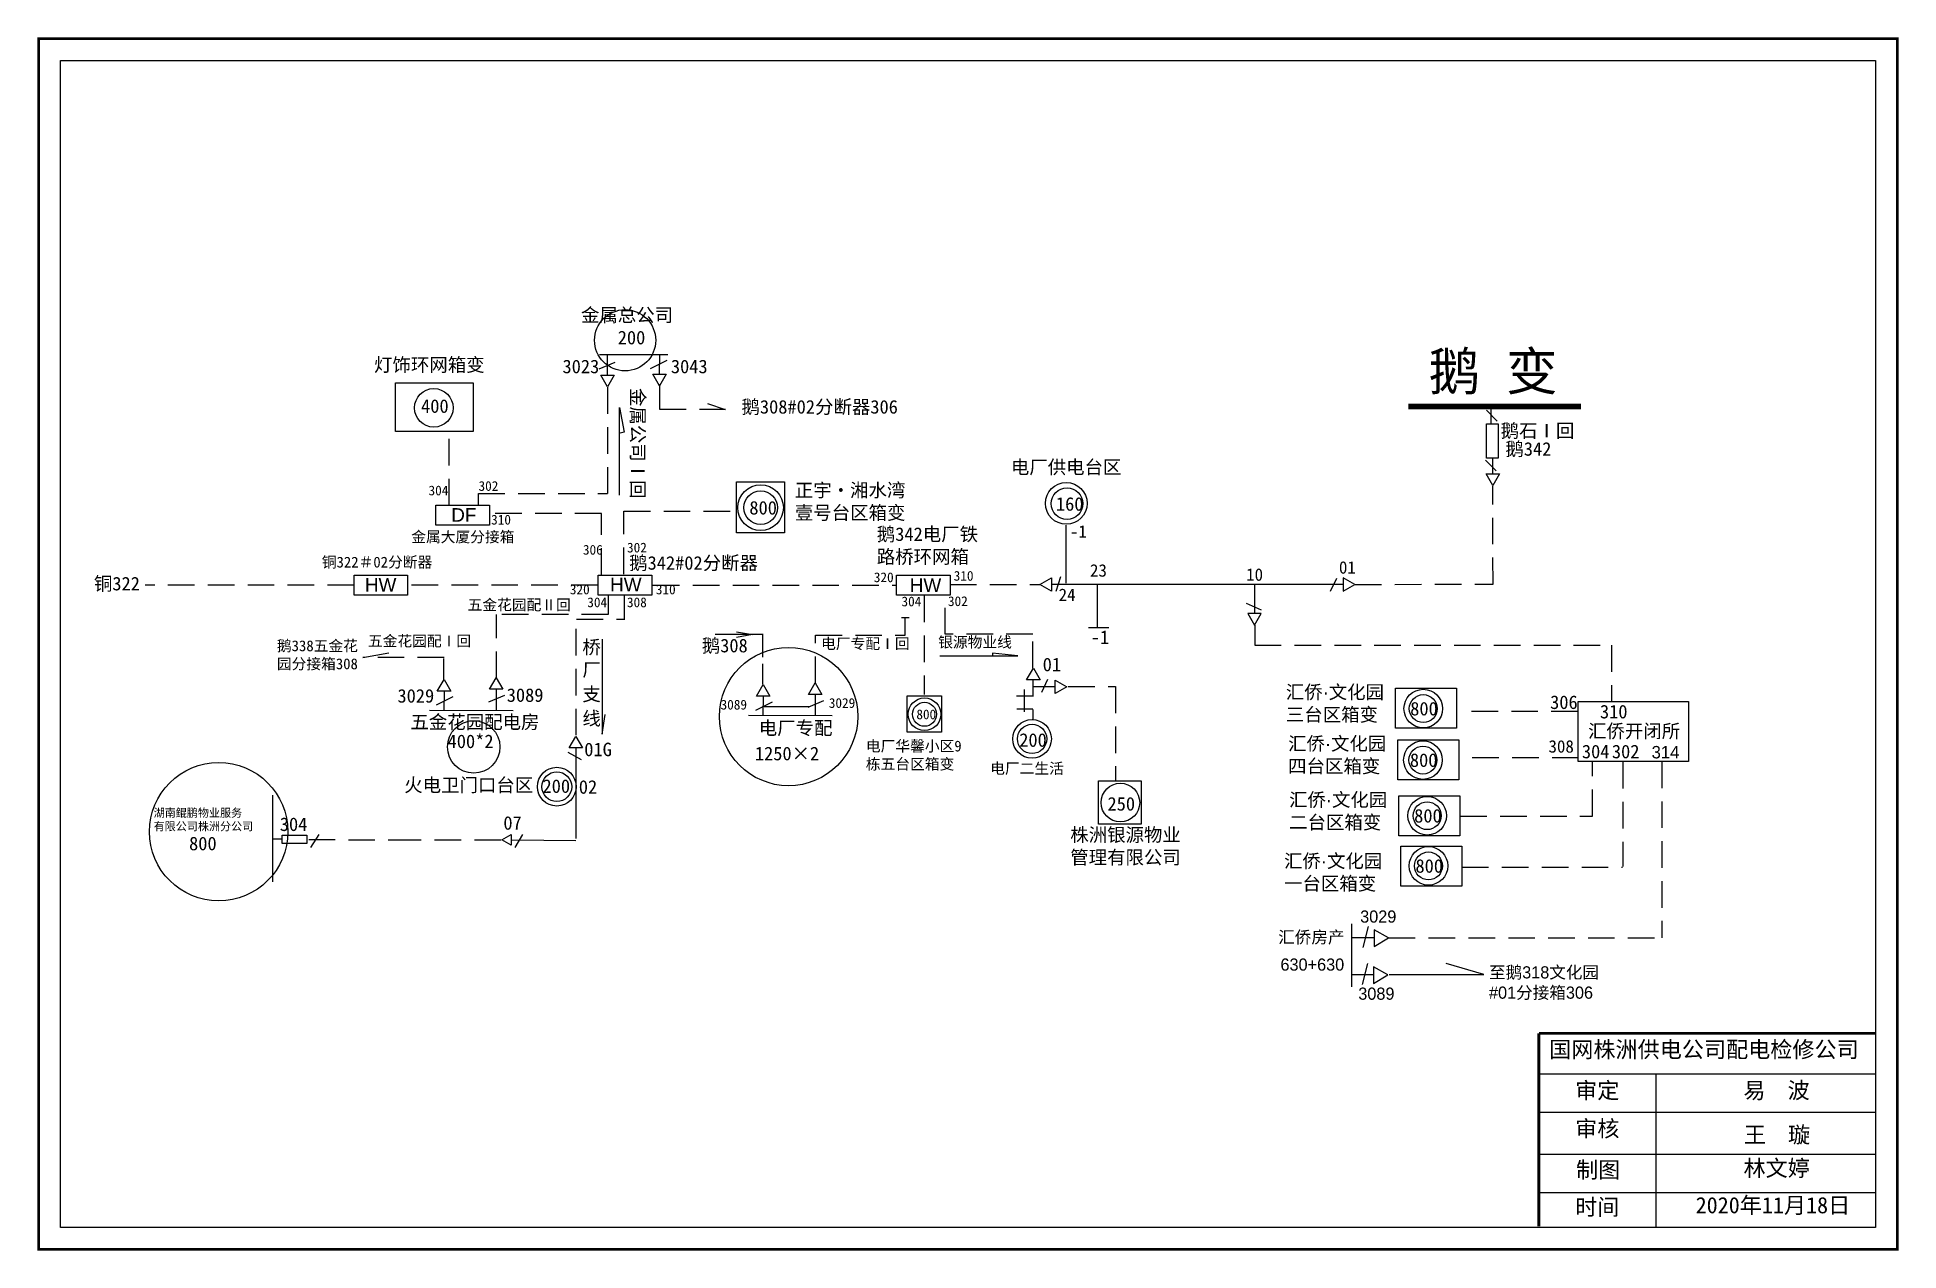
# Model space of a CAD drawing. Extents: x 456 to 800, y 0 to 225.
import ezdxf

# ---------------------------------------------------------------- set-up
doc = ezdxf.new("R2010")
doc.units = 0
doc.header["$LTSCALE"] = 0.774411
doc.linetypes.add('ACAD_ISO02W100', pattern=[15, 12, -3])
doc.linetypes.add('DASHED2', pattern=[9.525, 6.35, -3.175])
doc.layers.get('0').update_dxf_attribs({"linetype": 'CONTINUOUS'})
doc.layers.add('LAYER1', color=5, linetype='ACAD_ISO02W100')
doc.layers.add('Layer2', color=1, linetype='CONTINUOUS')
doc.styles.get("Standard").update_dxf_attribs({"font": '', "height": 2.5})
doc.styles.add('字体', font='', dxfattribs={"height": 2.5})
doc.styles.get('Standard').set_extended_font_data('SimSun')
doc.styles.get('字体').set_extended_font_data('SimSun')

# ---------------------------------------------------------------- blocks, each defined once
blk = doc.blocks.new('A$C59921BA7')
at = {"linetype": 'Continuous'}
for radius in [3.57, 2.71]:
    blk.add_circle((3.57, 3.57), radius, dxfattribs=at)
at = {"insert": (1.2, 4.61), "char_height": 2.5, "width": 4.8377, "attachment_point": 1}
blk.add_mtext('200', dxfattribs=at)

msp = doc.modelspace()

# ---------------------------------------------------------------- linework, layer by layer
for p, q in [((572.37, 165.76), (559.72, 165.76)), ((561.18, 162.02), (561.18, 165.8)), ((570.82, 162.19), (570.86, 165.66)), ((561.18, 159.87), (559.94, 162.02)), ((559.94, 162.02), (562.43, 162.02)), ((562.43, 162.02), (561.18, 159.87)), ((569.57, 162.19), (572.06, 162.19)), ((570.82, 160.04), (569.57, 162.19)), ((572.06, 162.19), (570.82, 160.04)), ((723.77, 143.77), (726.25, 143.77)), ((725.01, 141.62), (723.77, 143.77)), ((726.25, 143.77), (725.01, 141.62)), ((641.2, 123.31), (643.35, 124.55)), ((643.35, 124.55), (643.35, 122.07)), ((643.35, 122.07), (641.2, 123.31)), ((643.37, 123.36), (697.29, 123.38)), ((651.78, 123.31), (651.78, 115.33)), ((638.74, 105.67), (639.98, 107.81)), ((639.98, 107.81), (641.22, 105.66)), ((529.69, 103.6), (530.93, 105.75)), ((532.17, 103.6), (529.69, 103.6)), ((530.93, 103.6), (530.88, 100.12)), ((530.93, 105.75), (532.17, 103.6)), ((539.32, 103.92), (540.56, 106.07)), ((541.8, 103.92), (539.32, 103.92)), ((540.56, 106.07), (541.8, 103.92)), ((540.56, 103.92), (540.56, 100.14)), ((588.73, 102.64), (589.98, 104.79)), ((589.98, 104.79), (591.22, 102.64)), ((598.37, 102.96), (599.61, 105.11)), ((599.61, 105.11), (600.85, 102.96)), ((641.22, 105.66), (638.74, 105.67)), ((644.05, 103.16), (644.05, 105.64)), ((644.05, 105.64), (646.2, 104.39)), ((646.2, 104.39), (644.05, 103.16)), ((528.24, 100.07), (543.71, 100.03)), ((591.22, 102.64), (588.73, 102.64)), ((589.98, 102.64), (589.93, 99.17)), ((600.85, 102.96), (598.37, 102.96)), ((599.61, 102.96), (599.61, 99.19)), ((587.29, 99.11), (602.76, 99.08)), ((554.06, 93.07), (555.3, 95.22)), ((556.55, 93.07), (554.06, 93.07)), ((555.3, 95.22), (556.55, 93.07)), ((555.35, 93.05), (555.35, 76.34)), ((541.62, 76.07), (543.34, 77.07)), ((543.34, 75.08), (541.62, 76.07)), ((543.34, 77.07), (543.34, 75.08))]:
    msp.add_line(p, q)
at = {"color": 7, "linetype": 'Continuous'}
for p, q in [((559.63, 163.18), (562.57, 164.41)), ((569.16, 163.27), (572.25, 164.81)), ((682.2, 118.58), (679.43, 119.79)), ((532.58, 102.52), (529.49, 100.97)), ((542.11, 102.77), (539.17, 101.53)), ((591.63, 101.56), (588.54, 100.02)), ((601.16, 101.81), (598.22, 100.58)), ((556.35, 90.87), (553.92, 92.21)), ((499.2, 84.36), (499.2, 68.28)), ((555.3, 75.88), (543.46, 76.03)), ((545.43, 77.08), (544.06, 74.69))]:
    msp.add_line(p, q, dxfattribs=at)
at = {"linetype": 'DASHED2'}
for p, q in [((561.23, 140.12), (561.23, 159.87)), ((531.9, 137.94), (531.9, 151.59)), ((725.04, 123.37), (725.01, 141.57)), ((537.28, 137.99), (537.28, 140.12)), ((537.29, 140.12), (561.21, 140.12)), ((560.08, 136.47), (539.36, 136.47)), ((560.08, 125.1), (560.08, 136.47)), ((564.21, 125.23), (564.21, 136.89)), ((564.21, 136.89), (584.82, 136.89)), ((514.27, 123.21), (475.64, 123.21)), ((559.36, 123.21), (524.33, 123.21)), ((561.31, 121.31), (561.31, 117.75)), ((564.35, 116.92), (564.35, 121.2)), ((569.59, 123.21), (614.6, 123.21)), ((619.79, 121.23), (619.79, 102.95)), ((623.66, 114.09), (623.66, 121.29)), ((699.52, 123.31), (725.04, 123.37)), ((540.62, 106.01), (540.62, 117.75)), ((561.31, 117.75), (540.66, 117.75)), ((555.38, 95.42), (555.38, 116.86)), ((555.44, 116.87), (564.37, 116.87)), ((599.67, 105.06), (599.67, 113.91)), ((599.67, 113.91), (616.28, 113.91)), ((639.9, 114.09), (623.66, 114.09)), ((639.9, 107.82), (639.9, 114.09)), ((680.95, 115.8), (680.95, 112.07)), ((515.88, 109.81), (521.56, 110.85)), ((680.95, 112.07), (746.97, 112.07)), ((746.97, 112.07), (746.97, 101.67)), ((530.95, 109.81), (515.88, 109.81)), ((646.43, 104.43), (655.2, 104.43)), ((655.2, 104.43), (655.2, 86.9)), ((740.73, 99.83), (718.69, 99.83)), ((740.88, 91.22), (718.83, 91.22)), ((743.46, 80.46), (743.46, 90.42)), ((749.07, 90.48), (749.07, 71.14)), ((756.3, 90.57), (756.3, 57.93)), ((719.01, 80.46), (743.46, 80.46)), ((719.32, 71.05), (749.02, 71.05)), ((705.75, 57.93), (756.3, 57.93))]:
    msp.add_line(p, q, dxfattribs=at)
at = {"color": 7, "linetype": 'DASHED2'}
for p, q in [((570.83, 160.32), (570.83, 155.72)), ((570.83, 155.72), (583.02, 155.72)), ((500.97, 76.23), (499.27, 76.23)), ((525.53, 76.04), (505.91, 76.05)), ((507.79, 77.08), (506.25, 74.69)), ((541.46, 76.04), (525.53, 76.04))]:
    msp.add_line(p, q, dxfattribs=at)
at = {"linetype": 'Continuous'}
for p, q in [((563.38, 139.86), (563.38, 156.03)), ((563.38, 156.03), (564.25, 151.51)), ((725.83, 153.55), (723.85, 155.53)), ((564.25, 151.51), (563.55, 151.33)), ((725.61, 144.32), (723.63, 146.29)), ((725.01, 143.77), (725.01, 146.59)), ((646.06, 123.54), (646.06, 134.27)), ((645, 124.74), (644.12, 122.02)), ((696.07, 124.42), (694.88, 122.04)), ((680.93, 123.33), (680.93, 117.98)), ((589.95, 109.85), (589.95, 113.94)), ((650.2, 115.33), (653.97, 115.33)), ((560.22, 113.18), (560.22, 95.63)), ((637.14, 110.1), (632.44, 110.62)), ((632.44, 110.62), (632.44, 110.1)), ((530.9, 105.81), (530.9, 109.59)), ((589.95, 104.85), (589.95, 108.64)), ((622.7, 110.1), (637.14, 110.1)), ((638.37, 99.73), (638.37, 103.91)), ((639.86, 105.62), (639.86, 103.21)), ((639.86, 104.41), (644.09, 104.41)), ((641.57, 103.41), (642.68, 105.82)), ((590.15, 100.75), (598.56, 100.75)), ((639.88, 102.67), (636.86, 102.67)), ((639.88, 100.27), (636.92, 100.27)), ((639.86, 103.31), (639.86, 102.6)), ((639.86, 100.21), (639.86, 98.38)), ((560.22, 95.63), (560.75, 99.28)), ((705.73, 57.94), (703.06, 59.41)), ((703.06, 56.36), (705.73, 57.94)), ((705.59, 51.1), (702.93, 52.57)), ((723.34, 51.17), (716.37, 53.21)), ((702.93, 49.52), (705.59, 51.1)), ((705.82, 51.17), (723.34, 51.17)), ((733.55, 32.79), (795.92, 32.79)), ((755.2, 32.78), (755.2, 4.45)), ((733.55, 25.69), (795.92, 25.69)), ((733.55, 17.93), (795.92, 17.93)), ((733.55, 10.83), (795.92, 10.83))]:
    msp.add_line(p, q, dxfattribs=at)
at = {"color": 0, "linetype": 'Continuous'}
for p, q in [((583.03, 155.62), (579.74, 156.71)), ((589.97, 114.03), (581.12, 114.03)), ((585.07, 114.54), (588, 114.03)), ((588, 114.03), (585.07, 113.51)), ((698.87, 60.56), (698.87, 48.87)), ((701.03, 56.16), (702, 60.05)), ((703.05, 59.4), (703.06, 56.36)), ((703.1, 57.96), (699, 57.96)), ((700.89, 49.33), (701.86, 53.22)), ((702.92, 52.56), (702.93, 49.52)), ((702.96, 51.12), (698.86, 51.12))]:
    msp.add_line(p, q, dxfattribs=at)
at = {"linetype": 'ACAD_ISO02W100'}
msp.add_line((724.69, 153.05), (724.69, 156.14), dxfattribs=at)
at = {"color": 1, "linetype": 'Continuous'}
msp.add_line((615.56, 117.23), (617, 117.23), dxfattribs=at)
at = {"linetype": 'DASHED2', "ltscale": 0.7}
msp.add_line((616.28, 113.91), (616.28, 117.18), dxfattribs=at)
at = {"linetype": 'Continuous', "const_width": 0.5}
msp.add_lwpolyline([(455.9, 224.28), (799.88, 224.28), (799.88, 0.32), (455.9, 0.32)], close=True, dxfattribs=at)
at = {"linetype": 'Continuous'}
for points in [[(459.95, 220.24), (795.83, 220.24), (795.83, 4.36), (459.95, 4.36)], [(521.93, 151.62), (521.93, 160.61), (536.31, 160.61), (536.31, 151.62)], [(529.42, 138), (539.34, 138), (539.34, 134.29), (529.42, 134.29)], [(514.27, 125.04), (524.19, 125.04), (524.19, 121.34), (514.27, 121.34)], [(559.44, 125.04), (569.36, 125.04), (569.36, 121.34), (559.44, 121.34)], [(614.67, 125.04), (624.6, 125.04), (624.6, 121.34), (614.67, 121.34)], [(740.82, 101.68), (761.2, 101.68), (761.2, 90.54), (740.82, 90.54)]]:
    msp.add_lwpolyline(points, close=True, dxfattribs=at)
for points, const_width in [([(709.38, 156.23), (741.34, 156.23)], 1), ([(733.52, 40.29), (733.52, 4.57)], 0.5), ([(733.55, 40.29), (795.92, 40.29)], 0.5)]:
    msp.add_lwpolyline(points, dxfattribs=dict(at, const_width=const_width))
at = {"linetype": 'ACAD_ISO02W100'}
msp.add_lwpolyline([(726.02, 146.65), (723.81, 146.65), (723.81, 153.05), (726.02, 153.05)], close=True, dxfattribs=at)
at = {"color": 0, "linetype": 'Continuous'}
for points in [[(585.06, 142.27), (593.95, 142.27), (593.95, 132.89), (585.06, 132.89)], [(616.65, 102.7), (623.01, 102.7), (623.01, 95.99), (616.65, 95.99)], [(652.01, 86.98), (659.92, 86.98), (659.92, 78.96), (652.01, 78.96)]]:
    msp.add_lwpolyline(points, close=True, dxfattribs=at)
for points in [[(699.48, 123.31), (697.33, 124.55), (697.33, 122.07)], [(680.93, 115.8), (682.17, 117.95), (679.69, 117.95)], [(707, 104.11), (718.29, 104.11), (718.29, 96.72), (707, 96.72)], [(707.42, 94.58), (718.71, 94.58), (718.71, 87.19), (707.42, 87.19)], [(707.6, 84.19), (718.89, 84.19), (718.89, 76.8), (707.6, 76.8)], [(707.99, 74.9), (719.28, 74.9), (719.28, 67.51), (707.99, 67.51)]]:
    msp.add_lwpolyline(points, close=True)
at = {"color": 7, "linetype": 'DASHED2'}
msp.add_lwpolyline([(500.97, 76.91), (505.57, 76.91), (505.57, 75.37), (500.97, 75.37)], close=True, dxfattribs=at)
at = {"color": 1, "linetype": 'Continuous'}
for centre, radius in [((564.44, 168.48), 5.66), ((594.69, 98.88), 12.8), ((536.42, 93.26), 4.85), ((489.23, 77.58), 12.8)]:
    msp.add_circle(centre, radius, dxfattribs=at)
at = {"linetype": 'Continuous'}
for centre, radius in [((529.04, 155.98), 3.57), ((646.07, 138.31), 3.86), ((646.21, 138.26), 2.92), ((712.13, 100.35), 3.57), ((712.13, 100.35), 2.58), ((712.07, 90.83), 3.57), ((712.07, 90.83), 2.58), ((551.8, 85.91), 3.58), ((551.8, 85.91), 2.75), ((712.86, 80.54), 3.57), ((712.86, 80.54), 2.58), ((713.1, 71.26), 3.57), ((713.1, 71.26), 2.58)]:
    msp.add_circle(centre, radius, dxfattribs=at)
at = {"color": 0, "linetype": 'Continuous'}
for centre, radius in [((589.52, 137.52), 4.22), ((589.52, 137.52), 3.1), ((619.84, 99.3), 3.02), ((619.84, 99.3), 2.22), ((656.09, 82.97), 3.57)]:
    msp.add_circle(centre, radius, dxfattribs=at)
at = {"layer": 'LAYER1', "color": 7, "linetype": 'DASHED2'}
msp.add_line((624.55, 123.31), (641.21, 123.3), dxfattribs=at)

# ---------------------------------------------------------------- block references
at = {"linetype": 'Continuous'}
msp.add_blockref('A$C59921BA7', (636.17, 91.18), dxfattribs=at)

# ---------------------------------------------------------------- texts
at = {"linetype": 'Continuous', "style": '字体'}
for s, p in [('桥', (556.53, 110.47)), ('厂', (556.53, 106.31)), ('3029', (522.31, 101.46)), ('3089', (542.53, 101.6)), ('支', (556.53, 101.77)), ('线', (556.53, 97.28)), ('01G', (556.88, 91.55)), ('200', (549.15, 84.76)), ('02', (555.87, 84.61))]:
    msp.add_text(s, height=2.5, dxfattribs=at).set_placement(p)
at = {"attachment_point": 1, "style": '字体'}
for s, insert, char_height, width in [('金属总公司\\P    200', (556.27, 174.4), 2.5, 23.0622), ('灯饰环网箱变', (517.98, 165.2), 2.5, 25.758), ('3023', (552.85, 164.89), 2.5, 25.758), ('3043', (572.91, 164.89), 2.5, 25.758), ('400', (526.68, 157.56), 2.5, 25.758), ('鹅308#02分断器306', (585.97, 157.42), 2.5, 38.0417), ('电厂供电台区', (635.82, 146.27), 2.5, 24.4279), ('正宇·湘水湾\\P壹号台区箱变', (595.85, 142), 2.5, 31.75), ('金属大厦分接箱', (524.86, 133.13), 2, 20.7868), ('鹅342电厂铁路桥环网箱', (611.01, 133.87), 2.5, 19.3528), ('铜322＃02分断器', (508.31, 128.45), 2, 23.7565), ('鹅342#02分断器', (565.18, 128.55), 2.5, 31.4536), ('五金花园配Ⅱ回', (535.3, 120.55), 2, 20.7868), ('五金花园配Ⅰ回', (516.85, 113.87), 2, 20.7868), ('电厂专配Ⅰ回', (600.71, 113.38), 2, 23.0622), ('{\\fSimSun|b0|i0|c134|p2;鹅}338{\\fSimSun|b0|i0|c134|p2;五金花}\\P{\\fSimSun|b0|i0|c134|p2;园分接箱}308', (500, 112.97), 2, 20.7868), ('鹅308', (578.62, 113.26), 2.5, 25.758), ('{\\f\uffbfﾬￌﾣﾤ_GB2312|b0|i0|c134|p49;汇侨·文化园\\P三台区箱变}', (686.71, 104.66), 2.5, 30.8523), ('五金花园配电房', (524.71, 99.13), 2.5, 25.911), ('电厂专配', (589.17, 98.02), 2.5, 23.0622), ('电厂华馨小区9栋五台区箱变', (608.99, 94.43), 2, 19.6377), ('{\\f\uffbfﾬￌﾣﾤ_GB2312|b0|i0|c134|p49;汇侨·文化园\\P四台区箱变}', (687.13, 95.13), 2.5, 30.8523), ('电厂二生活', (631.99, 90.29), 2, 19.6377), ('火电卫门口台区', (523.56, 87.47), 2.5, 36.2604), ('{\\f\uffbfﾬￌﾣﾤ_GB2312|b0|i0|c134|p49;汇侨·文化园\\P二台区箱变}', (687.31, 84.74), 2.5, 30.8523), ('湖南鲲鹏物业服务\\P有限公司株洲分公司', (477.2, 81.82), 1.5, 20.4449), ('{\\f\uffbfﾬￌﾣﾤ_GB2312|b0|i0|c134|p49;汇侨·文化园\\P一台区箱变}', (686.38, 73.42), 2.5, 30.8523)]:
    msp.add_mtext(s, dxfattribs=dict(at, insert=insert, char_height=char_height, width=width))
at = {"linetype": 'Continuous', "attachment_point": 1, "style": '字体'}
for s, insert, char_height, width in [('鹅 变', (713.12, 166.25), 7, 27.4955), ('鹅石Ⅰ回', (726.45, 153), 2.5, 14.4162), ('鹅342', (727.33, 149.63), 2.5, 14.4162), ('{\\f@FangSong_GB2312|b0|i0|c134|p49;306}', (735.61, 102.78), 2.5, 28.7955), ('{\\f@FangSong_GB2312|b0|i0|c134|p49;310}', (744.83, 101.04), 2.5, 28.7955), ('{\\f\uffbfﾬￌﾣﾤ_GB2312|b0|i0|c134|p49;汇侨开闭所}', (742.63, 97.45), 2.5, 28.7955), ('{\\f@FangSong_GB2312|b0|i0|c134|p49;304}', (741.49, 93.66), 2.5, 28.7955), ('{\\f@FangSong_GB2312|b0|i0|c134|p49;302}', (747.04, 93.66), 2.5, 28.7955), ('07', (541.91, 80.45), 2.5, 29.1401), ('国网株洲供电公司配电检修公司', (735.43, 38.81), 3, 82.0179), ('审定', (740.25, 31.23), 3, 23.4615), ('易  波', (771.38, 31.25), 3, 33.0539), ('审核', (740.25, 24.16), 3, 23.4615), ('王  璇', (771.46, 23.03), 3, 23.4615), ('林文婷', (771.4, 16.85), 3, 51.45), ('制图', (740.41, 16.54), 3, 23.4615), ('2020年11月18日', (762.54, 10), 3, 30.4321), ('时间', (740.25, 9.66), 3, 23.4615)]:
    msp.add_mtext(s, dxfattribs=dict(at, insert=insert, char_height=char_height, width=width))
at = {"insert": (568.04, 159.65), "char_height": 2.5, "width": 23.0622, "attachment_point": 1, "rotation": 270, "style": '字体'}
msp.add_mtext('金属公司Ⅰ回', dxfattribs=at)
at = {"color": 0, "linetype": 'DASHED2', "char_height": 2, "width": 5.1174, "attachment_point": 1, "style": '字体'}
for s, insert in [('{\\H0.9x;304}', (528.06, 141.6)), ('{\\H0.9x;302}', (537.31, 142.43)), ('{\\fArial|b0|i0|c0|p32;\\H1.25x;DF}', (532.27, 137.43)), ('{\\H0.9x;310}', (539.64, 136.2)), ('{\\H0.9x;302}', (564.79, 131.04)), ('{\\H0.9x;306}', (556.63, 130.63)), ('{\\fArial|b0|i0|c0|p32;\\H1.25x;HW}', (516.29, 124.5)), ('{\\fArial|b0|i0|c0|p32;\\H1.25x;HW}', (561.67, 124.55)), ('{\\H0.9x;320}', (610.46, 125.54)), ('{\\fArial|b0|i0|c0|p32;\\H1.25x;HW}', (617.12, 124.43)), ('{\\H0.9x;310}', (625.24, 125.81)), ('{\\H0.9x;320}', (554.21, 123.29)), ('{\\H0.9x;304}', (557.44, 120.91)), ('{\\H0.9x;308}', (564.78, 120.91)), ('{\\H0.9x;310}', (570.12, 123.29)), ('{\\H0.9x;304}', (615.58, 121.07)), ('{\\H0.9x;302}', (624.18, 121.12)), ('{\\H0.9x;3089}', (582.1, 101.98)), ('{\\H0.9x;3029}', (602.13, 102.29))]:
    msp.add_mtext(s, dxfattribs=dict(at, insert=insert))
at = {"color": 0, "attachment_point": 1, "style": '字体'}
for insert, char_height, width in [((587.43, 138.75), 2.5, 25.758), ((618.34, 100.18), 1.79, 18.4454)]:
    msp.add_mtext('800', dxfattribs=dict(at, insert=insert, char_height=char_height, width=width))
at = {"attachment_point": 1}
for s, insert, char_height, width in [('160', (644.16, 139.46), 2.5, 4.8377), ('-1', (646.76, 134.26), 2.3, 16.116), ('01', (696.53, 127.61), 2.3, 4.8377), ('23', (650.47, 127.06), 2.3, 4.8377), ('10', (679.36, 126.3), 2.3, 4.8377), ('24', (644.66, 122.55), 2.3, 4.8377), ('800', (709.72, 101.59), 2.5, 4.8377), ('400*2', (531.59, 95.55), 2.5, 16.9562), ('1250×2', (588.45, 93.29), 2.5, 16.9562), ('{\\f@FangSong_GB2312|b0|i0|c134|p49;308}', (735.31, 94.51), 2.3, 4.8377), ('{\\f@LiSu|b0|i0|c134|p49;314}', (754.39, 93.44), 2.3, 4.8377), ('800', (709.66, 92.07), 2.5, 4.8377), ('800', (710.45, 81.78), 2.5, 4.8377), ('800', (483.75, 76.65), 2.5, 12.8928), ('800', (710.69, 72.5), 2.5, 4.8377)]:
    msp.add_mtext(s, dxfattribs=dict(at, insert=insert, char_height=char_height, width=width))
at = {"color": 7, "attachment_point": 1, "style": '字体'}
for s, insert, char_height, width in [('铜322', (466.14, 124.72), 2.5, 26.8426), ('银源物业线', (622.37, 113.65), 2, 18.0867), ('株洲银源物业管理有限公司', (646.81, 78.26), 2.5, 21.358), ('{\\f\uffbfﾬￌﾣﾤ_GB2312|b0|i0|c134|p49;3029}', (700.46, 63.01), 2.25, 28.4667), ('{\\f\uffbfﾬￌﾣﾤ_GB2312|b0|i0|c134|p49;汇侨房产}', (685.3, 59.2), 2.25, 28.4667), ('至鹅{\\f\uffbfﾬￌﾣﾤ_GB2312|b0|i0|c134|p49;318}文化园{\\f\uffbfﾬￌﾣﾤ_GB2312|b0|i0|c134|p49;#01}分接箱{\\f\uffbfﾬￌﾣﾤ_GB2312|b0|i0|c134|p49;306}', (724.3, 52.69), 2.25, 23.2081), ('{\\f\uffbfﾬￌﾣﾤ_GB2312|b0|i0|c134|p49;3089}', (700.11, 48.75), 2.25, 28.4667)]:
    msp.add_mtext(s, dxfattribs=dict(at, insert=insert, char_height=char_height, width=width))
at = {"color": 0, "insert": (653.7, 83.99), "char_height": 2.5, "width": 4.8377, "attachment_point": 1}
msp.add_mtext('250', dxfattribs=at)
at = {"color": 7, "insert": (685.71, 54.13), "char_height": 2.25, "width": 7.3894, "attachment_point": 1}
msp.add_mtext('{\\f\uffbfﾬￌﾣﾤ_GB2312|b0|i0|c134|p49;630+630}', dxfattribs=at)
at = {"layer": 'Layer2', "color": 7, "linetype": 'Continuous', "char_height": 2.5, "width": 3.3431, "attachment_point": 1, "style": '字体'}
for s, insert in [('-1', (650.62, 114.81)), ('01', (641.71, 109.76))]:
    msp.add_mtext(s, dxfattribs=dict(at, insert=insert))
at = {"layer": 'Layer2', "color": 7, "linetype": 'Continuous', "insert": (500.54, 80.21), "char_height": 2.5, "width": 4.642, "attachment_point": 1}
msp.add_mtext('304', dxfattribs=at)

doc.saveas('drawing.dxf')
